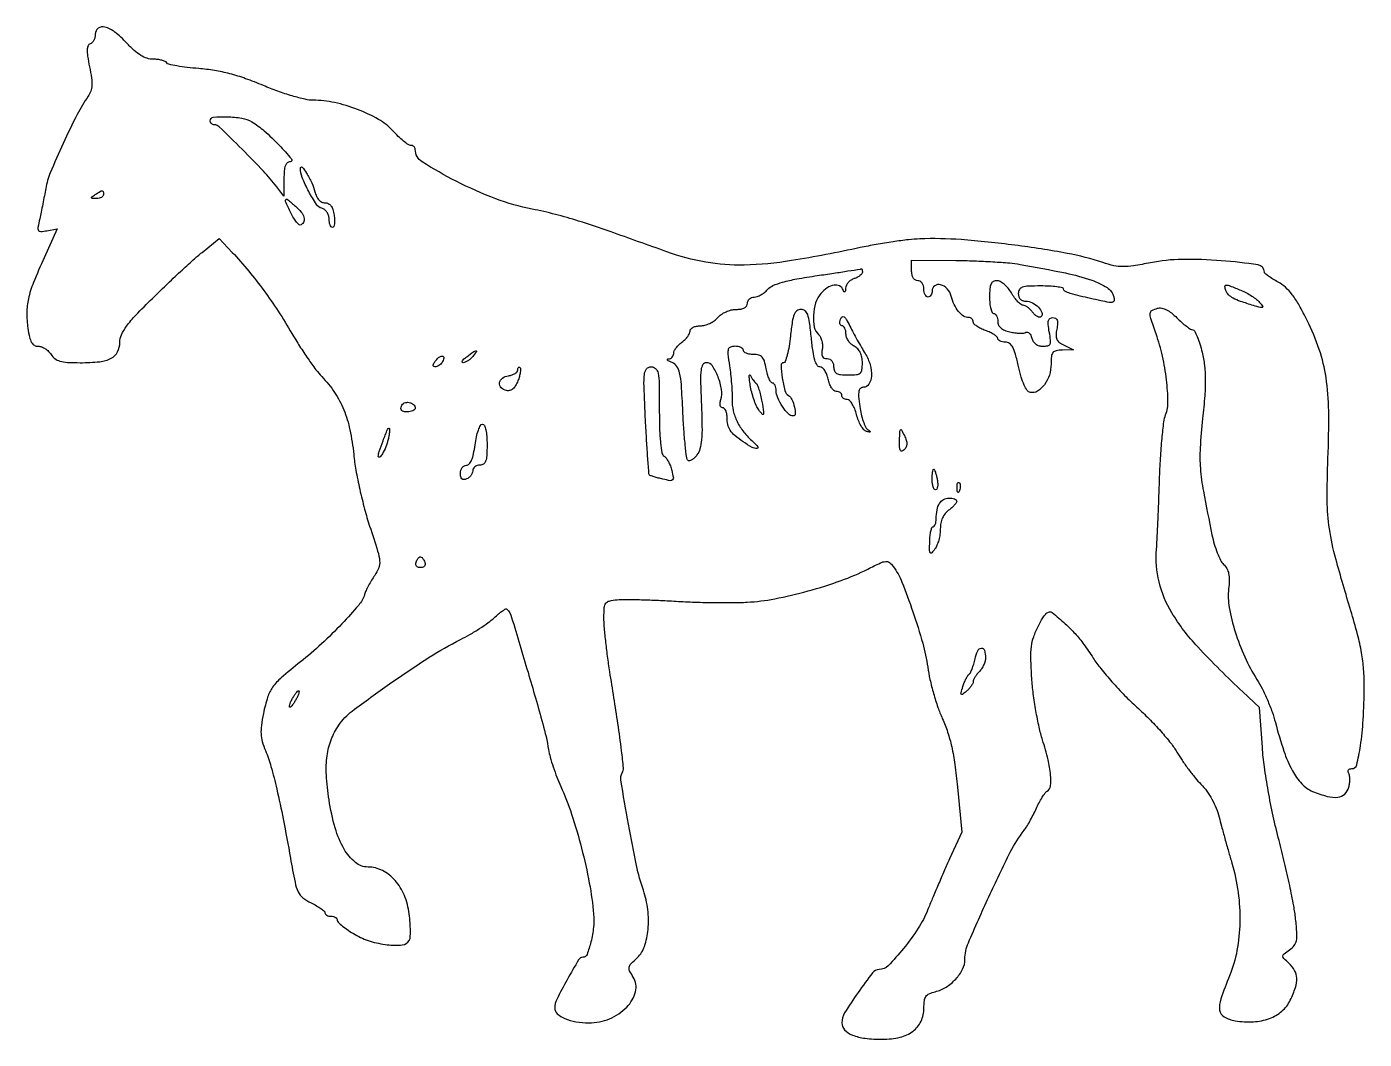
# Model space of a CAD drawing. Extents: x 0 to 326, y 0 to 247.
import ezdxf

# ---------------------------------------------------------------- set-up
doc = ezdxf.new("R2010")
doc.units = 0

msp = doc.modelspace()

# ---------------------------------------------------------------- linework, layer by layer
for points in [[(17, 245.083333, -0.059954), (16.908119, 244.319829, -0.061966), (16.637866, 243.608976, -0.06872), (16.238785, 243.055024, -0.122487), (15.767204, 242.755735, 0.210641), (15.232325, 242.270313, 0.097409), (15.019028, 241.335863, 0.047352), (15.119949, 239.771484, 0.01075), (15.597897, 237.153189, -0.014199), (16.077663, 234.41827, -0.047776), (16.167972, 232.605565, -0.071037), (15.906513, 231.227774, -0.070527), (15.269598, 229.974518, 0.034602), (12.61145, 225.55847, 0.010269), (9.16639, 218.465151, 0.009044), (6.038629, 211.337126, 0.055827), (4.919135, 207.5, -0.003442), (4.596892, 205.721254, -0.00226), (4.202498, 203.677408, -0.002274), (3.800475, 201.691022, -0.004377), (3.457232, 200.103943, 0.011423), (3.027787, 197.973399, 0.181626), (3.159966, 197.260312, 0.284255), (3.696102, 196.985079, 0.027323), (5.214241, 197.190125), (7.736905, 197.672362), (4.524636, 190.586181, 0.010696), (1.940556, 184.545393, 0.039174), (0.693392, 180.577227, 0.05485), (0.297763, 177.200088, 0.038989), (0.568062, 173.394696, 0.01887), (0.982877, 171.197369, 0.074948), (1.483033, 169.922759, 0.134039), (2.164868, 169.247229, 0.129279), (3.10507, 169, -0.08965), (3.91562, 168.853491, -0.052894), (4.798295, 168.4125, -0.050684), (5.615023, 167.765039, -0.060314), (6.232073, 167, 0.091977), (7.153736, 165.994018, 0.092802), (8.372162, 165.389438, 0.055486), (10.215132, 165.083187, 0.013453), (13.306288, 165, 0.024599), (18.074661, 165.234733, 0.094217), (20.914035, 166.070467, 0.159398), (22.441568, 167.612952, 0.116622), (23, 169.974578, -0.106467), (23.395638, 171.811547, -0.053179), (24.604484, 173.872227, -0.031207), (26.874852, 176.572208, -0.007762), (30.924222, 180.689394, -0.004087), (34.265501, 183.929345, -0.003763), (37.752002, 187.205486, -0.003759), (40.903836, 190.079105, -0.012427), (43.040098, 191.903748), (47.231752, 195.307497), (50.390496, 191.903748, -0.013985), (54.398728, 187.334757, -0.014538), (58.091858, 182.606267, -0.014232), (61.574013, 177.576391, -0.012253), (64.949508, 172.102431, 0.010269), (66.819547, 169.042717, 0.009373), (68.869782, 165.966559, 0.009422), (70.804607, 163.287487, 0.029867), (72.235556, 161.602431, -0.043887), (75.342469, 157.729006, -0.050148), (77.568986, 153.535502, -0.04529), (79.071773, 148.631694, -0.027007), (80.001749, 142.594806, 0.019916), (80.527976, 138.824438, 0.010099), (81.474016, 134.126052, 0.010015), (82.64731, 129.30907, 0.014723), (83.88645, 125.132179, -0.004079), (85.837551, 119.034521, -0.049908), (86.327623, 116.638942, -0.118267), (86.105492, 114.983478, -0.061218), (85.115394, 113.132179, 0.017473), (84.359402, 111.974378, 0.013753), (83.620279, 110.671425, 0.013972), (83.000063, 109.421353, 0.03306), (82.627729, 108.451395, -0.101131), (81.213587, 105.875097, -0.014154), (77.131938, 101.33143, -0.016554), (72.158853, 96.436264, -0.017934), (67, 92.015216, 0.009547), (62.328632, 88.145905, 0.05946), (60.233972, 85.857215, 0.079919), (59.022261, 83.429157, 0.024679), (57.991778, 79.460395, 0.017389), (57.49273, 76.551714, 0.047339), (57.408143, 74.466129, 0.054879), (57.719117, 72.583708, 0.030612), (58.482888, 70.386712, -0.030249), (59.831144, 66.517501, -0.011561), (61.252323, 60.990936, -0.009086), (62.805511, 53.718424, -0.004159), (64.580248, 44.177967, 0.00594), (65.692671, 38.314161, 0.058136), (66.4734, 35.922259, 0.118834), (67.600285, 34.494614, 0.055323), (69.617128, 33.242755, -0.018321), (70.912971, 32.565473, -0.026075), (72.006281, 31.864103, -0.024431), (72.816174, 31.220649, -0.215907), (73, 30.814788, 0.178251), (73.114495, 30.50383, 0.09216), (73.440625, 30.239344, 0.072221), (73.926094, 30.060256, 0.052352), (74.5, 30, -0.061992), (75.073558, 29.928614, -0.080333), (75.559375, 29.718633, -0.097871), (75.884539, 29.40746, -0.154272), (76, 29.042154, 0.207095), (76.217808, 28.538841, 0.018767), (77.274246, 27.618917, 0.021881), (78.676098, 26.585711, 0.015327), (80.337858, 25.542154, 0.057525), (83.996917, 23.92928, 0.047454), (88.173813, 23.059038, 0.049412), (91.826152, 23.015836, 0.236863), (93.546754, 24.07565, 0.124553), (93.770654, 24.784997, 0.015066), (93.81649, 26.43424, 0.017148), (93.743288, 28.431367, 0.013343), (93.531472, 30.594403, 0.066778), (92.347946, 35.08574, 0.082812), (90.06862, 38.751701, 0.093931), (86.993307, 41.148212, 0.118683), (83.5, 41.997161, -0.175444), (80.401245, 43.126507, -0.087334), (77.674206, 46.365953, -0.062076), (75.482479, 51.528149, -0.032305), (74.00186, 58.376344, -0.021252), (73.350956, 64.50298, -0.048196), (73.50439, 69.155101, -0.060258), (74.486051, 73.005118, -0.056766), (76.370439, 76.594522, -0.081857), (79.64665, 80.040167, -0.008443), (88.735123, 86.671749, -0.011402), (98.400817, 93.152901, -0.026034), (106.035886, 97.482118, 0.015094), (108.328711, 98.71672, 0.01242), (110.699665, 100.166994, 0.012609), (112.811402, 101.608677, 0.032303), (114.239569, 102.784561, -0.014199), (115.316828, 103.738971, -0.023482), (116.284285, 104.473905, -0.020085), (117.076079, 104.973118, -0.357624), (117.353251, 104.927098, -0.106821), (118.488936, 102.880114, -0.001552), (122.489089, 89.504135, -0.003961), (126.09403, 76.946969, -0.02681), (127.492101, 70.636768, 0.027207), (127.901752, 68.794721, 0.011877), (128.634787, 66.399435, 0.011713), (129.535594, 63.886203, 0.015323), (130.481954, 61.636768, -0.027886), (133.111716, 54.918857, -0.016414), (135.533206, 46.639486, -0.016311), (137.437988, 38.085094, -0.02438), (138.48929, 30.5, -0.049318), (138.458695, 27.30696, -0.03404), (137.824525, 23.744918, -0.028726), (136.875377, 20.694736, -0.312539), (135.872502, 20, 0.26532), (134.827013, 19.403212, 0.006803), (132.035219, 14.525135, 0.010571), (129.497793, 9.710904, 0.116504), (129, 7.603523, 0.216934), (129.620322, 6.241059, 0.077031), (131.474671, 5.0719, 0.059758), (134.172358, 4.268614, 0.042656), (137.3151, 4.001554, 0.097704), (142.377207, 5.002832, 0.102903), (146.574445, 7.844546, 0.129325), (148.681306, 11.581788, 0.206451), (148.138044, 15.150564, -0.023046), (147.254274, 16.722545, -0.17005), (147.145078, 17.563013, -0.140169), (147.571738, 18.370286, -0.014012), (149.142686, 19.918305, 0.125872), (150.891171, 22.644115, 0.057701), (151.7555, 26.808574, 0.052367), (151.682072, 31.616957, 0.051894), (150.612454, 36.320522, -0.029922), (148.953588, 42.373944, -0.007455), (146.986796, 52.451892, -0.00267), (145.119624, 63.169417, -0.182155), (145.467499, 64.947412, 0.162687), (145.751035, 66.152785, 0.007703), (145.300828, 70.347127, 0.007165), (144.387775, 76.986551, 0.001215), (142.433586, 89.623866, -0.006045), (141.884793, 93.414957, -0.005845), (141.421116, 97.261036, -0.005788), (141.091787, 100.6556, -0.021288), (141, 102.810507, -0.017131), (141.085011, 105.291044, -0.143542), (141.469269, 106.331903, -0.1804), (142.315186, 106.880151, -0.0305), (144.25, 107.186642, -0.02561), (146.123155, 107.270827, -0.004562), (149.629687, 107.21676, -0.004921), (153.741733, 107.07532, -0.004421), (158, 106.849137, 0.006774), (162.562443, 106.628329, 0.00507), (167.593633, 106.504181, 0.005126), (172.33478, 106.483891, 0.011663), (175.914494, 106.588796, 0.035067), (182.626059, 107.416639, 0.018811), (190.756043, 109.324067, 0.018766), (198.815467, 111.866622, 0.031486), (205.335849, 114.670188, -0.007479), (208.3852, 116.158513, -0.083469), (209.682705, 116.52118, -0.19159), (210.577045, 116.271171, -0.072186), (211.503271, 115.326414, -0.062606), (213.628341, 111.494292, -0.012813), (216.330301, 104.220091, -0.01419), (218.712186, 96.564779, -0.034156), (219.919703, 90.756679, 0.021651), (220.465677, 87.756157, 0.013619), (221.349289, 84.303183, 0.01367), (222.406148, 80.947341, 0.024268), (223.483835, 78.256679, -0.028283), (224.786454, 74.927267, -0.025031), (225.766642, 71.334413, -0.020447), (226.52806, 67.037855, -0.009943), (227.165607, 61.5), (228.210814, 50.5), (225.268591, 44, 0.003005), (223.966602, 41.076987, 0.001902), (222.481774, 37.653491, 0.001909), (221.048635, 34.278951, 0.003522), (219.913184, 31.522524, -0.047852), (217.597731, 27.06771, -0.027094), (214.015601, 22.145838, -0.021387), (210.265889, 17.92265, -0.203217), (208.089527, 17, 0.232633), (206.501803, 16.219019, 0.011423), (202.940447, 11.372085, 0.014441), (199.681404, 6.418873, 0.139157), (199, 4.017949, 0.192322), (199.6809, 2.313212, 0.106983), (201.558473, 1.035203, 0.067492), (204.652885, 0.246053, 0.028739), (208.930241, 0, 0.05826), (213.173929, 0.496155, 0.103063), (216.352872, 1.985664, 0.123817), (218.302248, 4.392156, 0.109044), (219, 7.553528, -0.029197), (219.10864, 9.412369, -0.120456), (219.49892, 10.460304, -0.141211), (220.291075, 11.119387, -0.045902), (221.75, 11.605536, 0.083246), (224.384414, 12.707015, 0.066027), (226.759437, 14.683204, 0.069128), (228.43316, 17.093797, 0.117756), (229, 19.467254, -0.101605), (229.830704, 23.512957, -0.006309), (234.820903, 34.758341, -0.008802), (240.056593, 45.656209, -0.051642), (243.471767, 51, 0.031998), (244.042784, 51.820688, 0.009414), (244.812008, 53.148459, 0.009411), (245.622859, 54.67808, 0.009985), (246.35911, 56.207522, -0.014275), (247.079185, 57.671098, -0.017142), (247.841676, 59.002648, -0.01598), (248.551013, 60.070607, -0.100075), (249.02676, 60.516539, 0.228721), (249.844477, 61.799296, 0.051588), (249.883633, 64.458642, 0.037782), (249.26735, 68.185235, 0.016643), (247.920808, 73, -0.022321), (247.092321, 76.097507, -0.011016), (246.303945, 80.095695, -0.010908), (245.666709, 84.288227, -0.015649), (245.300077, 88.027898, -0.009124), (245.065201, 92.898846, -0.038557), (245.202833, 95.816294, -0.054496), (245.75871, 98.157664, -0.032451), (246.893755, 100.791742, -0.016659), (247.985133, 102.7657, -0.066871), (248.841816, 103.842778, -0.147863), (249.58139, 104.220074, -0.217465), (250.277386, 104.042265, -0.014468), (253.427657, 101.349158, -0.025314), (255.850441, 98.919217, -0.025752), (257.987453, 96.286341, -0.015609), (260.250915, 92.97149, 0.028013), (262.102727, 90.398872, 0.012038), (264.841675, 87.173272, 0.011867), (267.930875, 83.869156, 0.015353), (270.925982, 80.996316, -0.01461), (273.853925, 78.196235, -0.012903), (276.740695, 75.114192, -0.013072), (279.198016, 72.201182, -0.037895), (280.683279, 70.024826, 0.017978), (281.917655, 68.051818, 0.011674), (283.477323, 65.859505, 0.011742), (285.102356, 63.787935, 0.021777), (286.530653, 62.199021, -0.03862), (287.928036, 60.535139, -0.029045), (289.204672, 58.513669, -0.028809), (290.25055, 56.335268, -0.035672), (290.955389, 54.199021, 0.004042), (291.545664, 51.938933, 0.001787), (292.360163, 48.962675, 0.001769), (293.245727, 45.814845, 0.002381), (294.071077, 42.971786, -0.03829), (295.600131, 35.824461, -0.038595), (296.015869, 28.546646, -0.040258), (295.316367, 21.614209, -0.052478), (293.519105, 15.5, 0.014549), (291.377307, 9.838359, 0.114631), (291.086884, 7.063961, 0.240734), (292.174242, 5.462378, 0.083822), (294.887377, 4.519028, 0.054489), (299.33636, 4.258474, 0.076742), (303.22184, 5.060497, 0.08845), (306.274447, 6.862141, 0.104428), (308.30859, 9.52093, 0.030539), (309.56697, 12.636087, 0.089554), (309.898334, 14.917774, 0.120027), (309.378052, 16.773683, 0.080926), (307.999463, 18.500486, -0.013949), (306.733737, 19.71186, -0.207389), (306.51665, 20.2708, -0.218147), (306.782076, 20.795815, -0.015534), (308.126679, 21.801283, 0.071616), (309.257782, 22.863499, 0.120273), (309.803382, 24.039436, 0.064962), (309.919557, 25.816776, 0.009918), (309.620004, 29.3615, 0.020346), (309.155361, 32.547274, 0.005717), (308.171677, 37.477181, 0.005754), (306.930554, 43.030239, 0.006034), (305.580426, 48.46569, -0.010191), (304.158069, 54.402418, -0.009284), (302.930377, 60.579075, -0.009655), (302.00129, 66.397975, -0.017331), (301.497459, 71.208041), (300.819642, 80.916082), (296.755541, 84.708041, -0.016786), (285.756666, 95.683676, -0.052203), (279.438517, 104.019414, -0.076453), (276.341477, 111.518452, -0.079465), (275.697976, 119.5, 0.007314), (275.844796, 121.80834, 0.001287), (276.046011, 126.149643, 0.001395), (276.254665, 131.241981, 0.001254), (276.442929, 136.52006, -0.006767), (276.685296, 141.70835, -0.008385), (277.057152, 146.52904, -0.007057), (277.492976, 150.553659, -0.060408), (277.927647, 152.309697, 0.095331), (278.491681, 155.532988, 0.025067), (278.139352, 160.785399, 0.02543), (277.151343, 166.612654, 0.029831), (275.611253, 172, -0.005028), (274.3222, 175.787668, -0.09293), (274.155364, 177.038005, -0.26034), (274.598604, 177.741773, -0.060974), (275.942095, 178.274607, -0.111292), (276.960763, 178.309363, -0.068308), (278.104312, 177.925358, -0.053664), (279.354193, 177.128451, -0.030101), (280.692095, 175.919016, 0.016357), (281.842123, 174.820523, 0.020806), (282.975571, 173.888537, 0.019296), (283.966999, 173.198598, 0.136394), (284.522615, 173.027778, -0.270892), (284.988165, 172.738332, -0.022556), (285.618619, 171.40043, -0.025203), (286.255959, 169.626188, -0.01651), (286.817681, 167.526877, -0.027526), (287.387123, 164.275796, -0.027696), (287.59443, 160.988552, -0.020969), (287.457137, 156.990747, -0.007748), (286.940478, 151.375828, 0.011877), (286.339576, 144.196244, 0.034987), (286.390067, 139.244336, 0.026117), (287.137911, 133.627443, 0.004414), (289.219431, 123, 0.021442), (289.776987, 120.771105, 0.02212), (290.518591, 118.621629, 0.022512), (291.324282, 116.824601, 0.082089), (292.058454, 115.818312, -0.074461), (292.840248, 114.78018, -0.073874), (293.286265, 113.555803, -0.055766), (293.42948, 111.976646, -0.022629), (293.286336, 109.818312, 0.072183), (293.434708, 105.274188, 0.031453), (294.871026, 99.395721, 0.030353), (297.208039, 93.246895, 0.035858), (300.166337, 87.774473, -0.025742), (301.428537, 85.548354, -0.014644), (302.733301, 82.740818, -0.014595), (303.884698, 79.829125, -0.023313), (304.677082, 77.274473, 0.016664), (306.741591, 70.291789, 0.043668), (308.814319, 65.497654, 0.063258), (311.091476, 62.319423, 0.107149), (313.765215, 60.453633, 0.032615), (317.307714, 59.237975, 0.094585), (319.879767, 59.040165, 0.156425), (321.590704, 59.808714, 0.149185), (322.575091, 61.443165, 0.031921), (322.76159, 62.456071, 0.032431), (322.816295, 63.479095, 0.034264), (322.744926, 64.370191, 0.101636), (322.535126, 64.943165, -0.115465), (322.400205, 65.345363, -0.185335), (322.496487, 65.689555, -0.156056), (322.819487, 65.92108, -0.078233), (323.320792, 66, 0.346042), (324.505947, 66.931807, 0.022119), (325.413869, 71.553294, 0.023364), (326.071144, 77.90976, 0.011642), (326.338492, 86, 0.02145), (326.198276, 90.229019, 0.024634), (325.693396, 94.237469, 0.0206), (324.710615, 98.721855, 0.00937), (323.076086, 104.5, -0.006272), (319.411062, 117.156111, -0.030055), (317.851095, 124.502378, -0.035892), (317.317607, 131.381737, -0.011499), (317.495628, 141.637643, 0.012627), (317.670893, 153.243107, 0.03483), (317.019469, 161.390792, 0.044069), (315.368826, 168.209827, 0.03342), (312.424655, 175.323855, 0.013728), (310.472377, 179.013614, 0.033684), (308.787506, 181.577115, 0.045423), (307.145297, 183.377144, 0.061686), (305.353365, 184.648902, -0.014156), (304.068597, 185.388455, -0.020668), (302.985051, 186.117013, -0.01686), (302.159892, 186.766723, -0.221018), (302, 187.110773, 0.373203), (300.481479, 188.861861, 0.015156), (291.494969, 189.869944, 0.023979), (281.90376, 190.190905, 0.045926), (274.251474, 189.374505, -0.009909), (270.070043, 188.621142, -0.040234), (267.493334, 188.419713, -0.053516), (265.296693, 188.660858, -0.027764), (262.63543, 189.402501, 0.036701), (253.931396, 191.661465, 0.01289), (241.16617, 193.653186, 0.013128), (228.063123, 195.004214, 0.028894), (218, 195.192608, 0.01943), (215.270769, 194.979548, 0.007318), (211.471875, 194.477483, 0.007236), (207.348847, 193.809962, 0.008742), (203.5, 193.05991, -0.011567), (186.711279, 189.886501, -0.035533), (175.198499, 188.816809, -0.048687), (165.814788, 189.528373, -0.043089), (156.337376, 192.040502, 0.001556), (142.52148, 196.960659, 0.008007), (134.814864, 199.540167, 0.013737), (129.165054, 201.161764, 0.014227), (123.5, 202.449887, -0.041424), (114.6156, 204.984715, -0.028105), (104.990242, 209.247676, -0.021504), (96.714622, 213.943447, -0.258453), (95, 217.038955, 0.115283), (94.914339, 217.405542, 0.100428), (94.672431, 217.717693, 0.093439), (94.310712, 217.927198, 0.084864), (93.88487, 218, -0.153296), (93.273241, 218.192033, -0.018702), (92.137086, 219.048321, -0.020762), (90.834217, 220.202054, -0.015738), (89.500892, 221.568751, 0.077491), (86.041614, 224.335135, 0.038409), (80.951664, 226.750719, 0.037693), (75.314381, 228.438942, 0.053959), (70.130547, 229, -0.057448), (68.167457, 229.226298, -0.014285), (65.035635, 230.053087, -0.014415), (61.483018, 231.212683, -0.01402), (57.969641, 232.584978, 0.014451), (53.657954, 234.264808, 0.0213), (49.776837, 235.465443, 0.023015), (46.051815, 236.264858, 0.0221), (42.218331, 236.731711, -0.010347), (39.390021, 237.008884, -0.015221), (36.920743, 237.379098, -0.010455), (34.915653, 237.785902, -0.201706), (34.409314, 238.146734, 0.155189), (34.025301, 238.476337, 0.037247), (33.220147, 238.749353, 0.034738), (32.204669, 238.9373, 0.028398), (31.101616, 239, -0.079757), (29.617045, 239.238327, -0.058714), (28.104365, 239.942443, -0.04565), (26.473858, 241.167053, -0.022203), (24.620327, 243, 0.039097), (21.789878, 245.616076, 0.100596), (19.314827, 246.865194, 0.235313), (17.720338, 246.549693, 0.23236)], [(55.143177, 223.75, -0.04768), (58.182835, 221.539037, -0.020381), (61.812178, 218.055468, -0.016493), (64.830511, 214.69727, -0.637434), (64.505807, 214, 0.180226), (63.811964, 213.741507, 0.129099), (63.339559, 213.052136, 0.067497), (63.074758, 211.804898, 0.018606), (63, 209.796609), (63, 205.593218), (61.25, 207.879199, 0.025574), (57.993771, 211.709959, 0.008262), (52.797182, 217.045909, 0.002864), (47.230976, 222.512585, 0.195082), (46.029262, 223, -0.09613), (45.636411, 223.076234, -0.097214), (45.302346, 223.29375, -0.098599), (45.078683, 223.618404, -0.102025), (45, 224, -0.386675), (45.773326, 224.850457, -0.029902), (49.126444, 224.968348, -0.03479), (52.727429, 224.628149, -0.092721)], [(70.547051, 206.668555, 0.049856), (70.943715, 205.566634, 0.074419), (71.51559, 204.719368, 0.089658), (72.216862, 204.186625, 0.118254), (72.994909, 204, -0.117722), (73.806643, 203.806196, -0.116863), (74.44582, 203.266293, -0.085292), (74.912039, 202.340591, -0.037681), (75.213308, 201, -0.025568), (75.322426, 199.850015, -0.042928), (75.2814, 198.88125, -0.055623), (75.11571, 198.202007, -0.314934), (74.826807, 198, -0.228507), (74.510127, 198.152701, -0.074155), (74.242875, 198.615001, -0.056474), (74.06043, 199.29186, -0.037633), (74, 200.09362, 0.078173), (73.86829, 200.930898, 0.072974), (73.484859, 201.709208, 0.076409), (72.914681, 202.313989, 0.101986), (72.239868, 202.647524, -0.186047), (70.90849, 203.605396, -0.022438), (69.0343, 206.772298, -0.026364), (67.450932, 210.163798, -0.096315), (67, 212.483013, -0.678386), (67.433494, 212.655479, -0.052432), (68.509384, 211.24764, -0.029608), (69.775985, 208.864811, -0.045899)], [(19, 206, -0.17131), (18.865757, 205.619685, -0.095191), (18.485937, 205.298248, -0.075283), (17.919445, 205.083567, -0.055234), (17.25, 205.015313, -0.011938), (16.271084, 205.047261, -0.327416), (16.083458, 205.201904, -0.309569), (16.169589, 205.436556, -0.011213), (17, 206, -0.007234), (18.26282, 206.790433, -0.137048), (18.707705, 206.914708, -0.364836), (18.938046, 206.720828, -0.042895)], [(65.84699, 203.132705, -0.041702), (67.212342, 201.733046, -0.102), (67.881815, 200.466767, -0.163967), (67.83755, 199.41345, -0.163992), (67.164789, 198.601845, -0.316272), (66.73503, 198.627257, -0.049484), (66.090642, 199.252831, -0.040005), (65.373202, 200.254901, -0.024109), (64.680968, 201.542828, -0.004054), (63.39723, 204.292007, -0.271798), (63.448014, 204.788057, -0.431281), (63.835133, 204.836167, -0.005934)], [(242.5, 188.978431, -0.00756), (253.479893, 186.884142, -0.032482), (259.894143, 185.119056, -0.058576), (263.658686, 183.298282, -0.189083), (265.265665, 181.092099, -0.077313), (265.358954, 180.175781, -0.314003), (265.033003, 179.756979, -0.11919), (264.192619, 179.703407, -0.010803), (262.114802, 180.11424, -0.002817), (257.128003, 181.242197, -0.018981), (254.682412, 181.908612, -0.035599), (253.337337, 182.43832, -0.288764), (253, 182.97372, 0.357284), (252.76045, 183.266164, 0.01609), (251.384375, 183.496745, 0.02082), (249.608624, 183.660952, 0.012645), (247.5, 183.714286, 0.010298), (244.455051, 183.651567, 0.071233), (242.990385, 183.37987, 0.173974), (242.272228, 182.810743, 0.139942), (242, 181.857143, 0.083809), (242.129699, 181.088803, 0.1146), (242.502748, 180.497282, 0.11381), (243.100583, 180.128036, 0.081843), (243.877555, 180, -0.119482), (245.445121, 179.619982, -0.080603), (246.931743, 178.52112, -0.100944), (247.769491, 177.220428, -0.297431), (247.56074, 176.227406, -0.217158), (247.185455, 176.087123, -0.101031), (246.673676, 176.229497, -0.071663), (246.100544, 176.635032, -0.045168), (245.557996, 177.251572, 0.036802), (244.9888, 177.920607, 0.03877), (244.336872, 178.486399, 0.041919), (243.701202, 178.879192, 0.117968), (243.196293, 179, -0.170795), (242.66657, 179.186385, -0.033373), (241.910701, 179.88125, -0.03195), (241.098822, 180.851383, -0.024851), (240.340929, 182, 0.040489), (239.530969, 183.147847, 0.04369), (238.565187, 184.11875, 0.048113), (237.594149, 184.789602, 0.127792), (236.784392, 185, 0.123508), (235.912014, 184.781171, 0.166424), (235.361525, 184.189585, 0.086769), (235.075346, 183.052225, 0.018351), (235, 181, 0.023598), (235.07239, 179.467056, 0.037669), (235.29375, 178.175, 0.04382), (235.612873, 177.251055, 0.295869), (236, 177, -0.18477), (236.381756, 176.853939, -0.090218), (236.70625, 176.43584, -0.070075), (236.926183, 175.814369, -0.050096), (237, 175.079455, 0.104735), (237.189123, 174.186495, 0.110497), (237.722412, 173.466509, 0.084907), (238.640502, 172.911464, 0.03956), (239.975601, 172.505359, 0.022379), (241.181566, 172.296542, 0.025848), (242.34464, 172.209125, 0.026214), (243.323156, 172.23759, 0.11857), (243.861911, 172.414656, -0.211459), (244.249832, 172.468056, -0.126597), (244.65787, 172.227972, -0.084371), (245.027083, 171.709445, -0.048699), (245.29269, 170.988753, 0.082612), (245.659791, 170.168095, 0.088948), (246.265546, 169.534459, 0.086139), (247.07135, 169.136619, 0.071812), (248.017671, 169, 0.054859), (249.217532, 169.132044, 0.238125), (249.754607, 169.572394, 0.136148), (249.884981, 170.459867, 0.01517), (249.565978, 172.5, -0.017211), (249.293456, 174.290729, -0.089878), (249.355684, 175.282432, -0.195629), (249.732423, 175.80097, -0.139928), (250.429687, 176, -0.122507), (251.106011, 175.831766, -0.190835), (251.490776, 175.380537, -0.106087), (251.588263, 174.55499, -0.025895), (251.3883, 173.191501, 0.038785), (251.209787, 171.709336, 0.117116), (251.401468, 170.71714, 0.126483), (252.00699, 169.961627, 0.04885), (253.1633, 169.259181), (255.5, 168.135361), (252.75, 168.06768, 0.040224), (251.222322, 167.906666, 0.178714), (250.460464, 167.450908, 0.14626), (250.092068, 166.548364, 0.024273), (250, 164.65301, -0.07836), (249.580168, 161.99059, -0.079736), (248.362086, 159.604077, -0.095546), (246.688168, 158.047118, -0.194454), (244.94849, 157.74027, -0.189332), (244.203095, 158.232647, -0.046131), (243.456305, 159.535117, -0.035601), (242.73579, 161.465498, -0.016939), (242.07367, 164.035099, 0.012571), (241.3189, 167.073872, 0.05596), (240.637332, 168.778332, 0.110913), (239.861927, 169.674781, 0.160546), (238.87518, 170, -0.046146), (238.157447, 170.066383, -0.066088), (237.550834, 170.265014, -0.086162), (237.141382, 170.557526, -0.197139), (237, 170.902175, 0.214187), (236.813953, 171.316561, 0.037743), (236.11875, 171.846541, 0.035037), (235.148936, 172.383752, 0.025101), (234, 172.850155, -0.029269), (232.851324, 173.327637, -0.039463), (231.88125, 173.897786, -0.044284), (231.196029, 174.473476, -0.198429), (231, 174.94798, 0.100922), (230.918133, 175.349443, 0.098369), (230.685268, 175.690969, 0.09749), (230.337499, 175.919758, 0.097186), (229.928571, 176, -0.14876), (228.675332, 176.381302, -0.074429), (227.439581, 177.50805, -0.061886), (226.379713, 179.201176, -0.047482), (225.649617, 181.259903, 0.125648), (224.693867, 183.02661, 0.142013), (223.046941, 184.020064, 0.22709), (221.635891, 183.754592, 0.238955), (221, 182.5, -0.064853), (220.925306, 181.926543, -0.082425), (220.70625, 181.440625, -0.098894), (220.381354, 181.115568, -0.148195), (220, 181, -0.191087), (219.618118, 181.151477, -0.088204), (219.29375, 181.5875, -0.068025), (219.073693, 182.234582, -0.048028), (219, 183, 0.072314), (218.888136, 183.769411, 0.08892), (218.5625, 184.416667, 0.10214), (218.075754, 184.846791, 0.130775), (217.5, 185, -0.140575), (216.88002, 185.177821, -0.118484), (216.4, 185.666667, -0.088208), (216.09863, 186.456621, -0.04716), (216, 187.5), (216, 190), (226.75, 189.926997, -0.006892), (231.232413, 189.834763, -0.006449), (235.810937, 189.618242, -0.006436), (239.869618, 189.321323, -0.021867)], [(204, 187.067388, -0.170109), (203.858844, 186.664493, -0.058089), (203.4125, 186.222265, -0.0497), (202.765398, 185.811679, -0.039709), (202, 185.5, 0.069437), (201.229505, 185.131619, 0.063824), (200.564309, 184.557423, 0.067697), (200.100259, 183.873305, 0.103859), (199.921053, 183.182612, -0.019696), (199.863569, 182.517963, -0.204538), (199.728047, 182.286222, -0.439808), (199.555009, 182.319604, -0.042025), (199.337719, 182.75, 0.183028), (198.452103, 183.709115, 0.157987), (197.089319, 183.914783, 0.109349), (195.450348, 183.257442, 0.06436), (193.867295, 181.84699, 0.10271), (192.6077, 179.593799, 0.062772), (192.061314, 176.585459, 0.065013), (192.279917, 173.697783, 0.154726), (193.323659, 171.842371, -0.091562), (193.798376, 171.200526, -0.05245), (194.129173, 170.292615, -0.050016), (194.277322, 169.275564, -0.058462), (194.207081, 168.302944, 0.039986), (194.090299, 167.235331, 0.125978), (194.247403, 166.538064, 0.177853), (194.676251, 166.141327, 0.098946), (195.383423, 166, -0.112677), (196.027427, 165.853005, -0.111004), (196.547928, 165.440705, -0.098558), (196.8846, 164.799184, -0.071826), (197, 164, 0.087745), (197.177287, 162.997538, 0.177212), (197.6875, 162.392857, 0.10769), (198.67572, 162.082184, 0.022514), (200.5, 162, 0.021337), (202.555399, 162.087754, 0.155604), (203.454872, 162.461773, 0.186061), (203.886647, 163.251983, 0.033053), (204, 164.964816, 0.047175), (203.87249, 166.313279, 0.068003), (203.4911, 167.44759, 0.075869), (202.861012, 168.346038, 0.079252), (202, 169, -0.06843), (201.235098, 169.555412, -0.055927), (200.5875, 170.333112, -0.057686), (200.147828, 171.204291, -0.088264), (200, 172.035184, 0.047328), (199.92866, 172.78717, 0.067313), (199.715469, 173.422835, 0.087468), (199.401329, 173.851425, 0.193304), (199.031385, 174, -0.200929), (198.714772, 174.132586, -0.142548), (198.529822, 174.475644, -0.093333), (198.516663, 174.998967, -0.0514), (198.68412, 175.619212, -0.126023), (199.079687, 176.176673, -0.35223), (199.526796, 176.18813, -0.101903), (200.098222, 175.531319, -0.013027), (200.978022, 173.869212, 0.007536), (201.76497, 172.342198, 0.004345), (202.755787, 170.526852, 0.004341), (203.782427, 168.721186, 0.007249), (204.681301, 167.2222, -0.067262), (205.901204, 164.492999, -0.084886), (206.222638, 161.750065, -0.124202), (205.608887, 159.764912, -0.261692), (204.247499, 159, 0.176126), (203.534807, 158.740916, 0.173992), (203.15043, 158.083247, 0.068777), (203.089402, 156.786779, 0.01148), (203.371775, 154.304259, 0.021556), (203.709351, 152.441973, 0.025933), (204.19126, 150.729277, 0.026023), (204.736603, 149.356631, 0.131771), (205.257699, 148.728128, -0.009938), (205.852763, 148.288396, -0.367495), (205.885457, 148.135136, -0.337282), (205.735806, 148.067224, -0.009328), (205, 148.249817, -0.150761), (204.359688, 148.6523, -0.043386), (203.668505, 149.613038, -0.039394), (203.038644, 150.890168, -0.033123), (202.573635, 152.325948, 0.031842), (202.121996, 153.732718, 0.043822), (201.530571, 154.920747, 0.051202), (200.896007, 155.752358, 0.207055), (200.323635, 156, -0.073939), (199.817875, 156.075202, -0.088175), (199.388818, 156.29375, -0.100615), (199.101994, 156.61865, -0.131418), (199, 157, 0.136381), (198.894014, 157.38134, 0.100289), (198.596094, 157.70625, 0.086487), (198.150474, 157.924955, 0.071046), (197.625, 158, -0.183021), (197.054634, 158.216014, -0.066225), (196.477656, 158.88125, -0.054647), (195.980927, 159.851844, -0.041636), (195.65, 161, 0.042272), (195.317504, 162.148116, 0.055218), (194.816237, 163.11875, 0.066888), (194.232554, 163.783428, 0.181094), (193.65421, 164, -0.263178), (192.96971, 164.387102, -0.06305), (192.422553, 165.627314, -0.037005), (191.96338, 167.724104, -0.010848), (191.568659, 171, 0.008366), (191.126021, 174.833686, 0.054457), (190.664326, 176.716349, 0.134743), (190.002539, 177.648913, 0.173138), (189.019042, 178, 0.165476), (188.042642, 177.667761, 0.135874), (187.377133, 176.782708, 0.057559), (186.906871, 175.012514, 0.009496), (186.463097, 171.5, -0.014203), (186.124456, 169.008452, -0.022755), (185.679262, 166.909375, -0.018799), (185.196271, 165.303096, -0.320635), (184.772212, 165, 0.429873), (184.167561, 164.362316, 0.023481), (184.474712, 161.304711, 0.025409), (185.096609, 158.203018, 0.188728), (185.957002, 157.002292, -0.142665), (186.818801, 156.002497, -0.049736), (187.438238, 154.185759, -0.056138), (187.6349, 152.513314, -0.415647), (187.124092, 152, -0.207274), (185.959882, 152.504285, -0.042019), (184.531175, 154.310265, -0.043831), (183.368621, 156.450014, -0.102883), (183, 158.222506, 0.048026), (182.934508, 158.902769, 0.068023), (182.738942, 159.477861, 0.088202), (182.450673, 159.865376, 0.191094), (182.111291, 160, -0.256887), (181.726727, 160.211538, -0.037322), (181.290763, 161.028125, -0.034546), (180.882132, 162.159097, -0.023055), (180.565978, 163.5, 0.026797), (180.119686, 165.331421, 0.108943), (179.563457, 166.326667, 0.14756), (178.739196, 166.833297, 0.064619), (177.454687, 167, -0.038856), (176.514724, 167.073157, -0.057942), (175.721064, 167.29375, -0.076178), (175.180184, 167.617174, -0.223571), (175, 168, 0.195826), (174.844427, 168.381989, 0.086614), (174.394501, 168.70625, 0.066506), (173.727669, 168.926395, 0.046547), (172.938727, 169, 0.083961), (171.827161, 168.812018, 0.245506), (171.311087, 168.262747, 0.097792), (171.221246, 167.110212, 0.008962), (171.610009, 164.25, -0.010965), (171.883521, 162.17547, -0.008072), (172.098842, 159.867188, -0.008165), (172.231625, 157.676528, -0.017991), (172.245425, 156, 0.06441), (172.519919, 153.288687, 0.05761), (173.475969, 150.625267, 0.053728), (175.092063, 148.087637, 0.043527), (177.320241, 145.75, -0.044542), (178.519406, 144.486811, -0.618792), (178.314737, 144.049649, -0.13667), (177.111015, 144.353132, -0.02038), (174.972506, 145.692036, -0.02403), (172.940743, 147.230797, -0.074115), (171.799011, 148.515366, -0.092038), (171.216807, 149.911525, -0.051223), (171.015313, 151.75, 0.045456), (170.930941, 152.611222, 0.065089), (170.690953, 153.339063, 0.084746), (170.341628, 153.830885, 0.198582), (169.932612, 154, -0.206634), (169.566847, 154.157901, -0.136261), (169.350199, 154.569132, -0.08641), (169.323543, 155.209019, -0.044172), (169.498757, 155.996083, 0.118245), (169.674297, 158.432118, 0.052726), (168.81462, 161.552735, 0.053083), (167.428139, 164.214389, 0.251217), (165.963208, 165, 0.261717), (165.12176, 164.52717, 0.107772), (164.680429, 163.247794, 0.035596), (164.55879, 160.622366, 0.004156), (164.753677, 154.75, -0.006601), (164.90347, 149.455532, -0.02581), (164.784011, 146.186549, -0.042725), (164.401074, 144.00205, -0.097165), (163.671342, 142.501572, -0.0375), (163.042809, 141.786879, -0.060749), (162.400911, 141.295716, -0.085764), (161.844649, 141.085902, -0.248688), (161.463836, 141.202831, -0.168002), (161.167995, 141.811373, -0.004065), (160.81465, 144.96785, -0.008423), (160.489304, 148.719557, -0.005574), (160.236379, 153.037379, 0.004288), (159.866302, 159.64628, 0.037934), (159.457927, 162.536948, 0.099425), (158.772684, 164.094875, 0.144526), (157.604304, 165.022734, -0.020379), (156.867555, 165.356038, -0.088601), (156.485327, 165.642015, -0.41706), (156.492531, 165.828867, -0.174578), (156.75, 165.936614, 0.099847), (157.227118, 166.05829, 0.093364), (157.632812, 166.357157, 0.092445), (157.90491, 166.786072, 0.095528), (158, 167.279241, -0.115942), (158.139145, 167.871239, -0.043072), (158.5875, 168.606151, -0.039803), (159.234732, 169.353917, -0.038332), (160, 170, 0.038332), (160.765268, 170.646083, 0.039803), (161.4125, 171.393849, 0.043072), (161.860855, 172.128761, 0.115942), (162, 172.720759, -0.188085), (162.190475, 173.209199, -0.089177), (162.73725, 173.624223, -0.068996), (163.549328, 173.905654, -0.048997), (164.509787, 174, 0.067092), (165.59617, 174.146433, 0.04363), (166.785358, 174.5875, 0.043321), (167.89209, 175.234409, 0.061866), (168.732028, 176, -0.066839), (169.593746, 176.769955, -0.044205), (170.755617, 177.415877, -0.043836), (172.027905, 177.853684, -0.061026), (173.222241, 178, 0.038715), (174.419956, 178.092878, 0.085294), (175.28704, 178.385001, 0.123734), (175.808667, 178.862587, 0.146849), (176, 179.5, -0.108041), (176.12512, 180.072281, -0.099638), (176.479607, 180.559375, -0.095592), (177.009386, 180.885979, -0.09071), (177.632705, 181, 0.088032), (178.374427, 181.13161, 0.041384), (179.260883, 181.542395, 0.03931), (180.143266, 182.139923, 0.044439), (180.882705, 182.846451, -0.112109), (182.189065, 183.795291, -0.032994), (184.539439, 184.623864, -0.023488), (187.983657, 185.415761, -0.008215), (193, 186.238662, 0.000619), (197.043325, 186.839018, 0.000995), (200.489063, 187.362018, 0.000155), (203.543633, 187.832834, 0.063543), (203.75, 187.892211, -0.360199), (203.845628, 187.864258, -0.075304), (203.926562, 187.694382, -0.048135), (203.982147, 187.41747, -0.025481)], [(296.282119, 182.654904, -0.024201), (297.611978, 182.021793, -0.020737), (298.946804, 181.232175, -0.021252), (300.100169, 180.411995, -0.054502), (300.834663, 179.700429, -0.018115), (301.549919, 178.771427, -0.459297), (301.482258, 178.496387, -0.185845), (301.043346, 178.45192, -0.006226), (299.334663, 178.941376, -0.009897), (296.189401, 179.953145, -0.041165), (294.36608, 180.752786, -0.071786), (293.264182, 181.571333, -0.105932), (292.608704, 182.577319, -0.068146), (292.377294, 183.564198, -0.435797), (292.681751, 183.905972, -0.099042), (293.595212, 183.743219, -0.005543)], [(101.541119, 165.066531, -0.0641), (101.210125, 164.658556, -0.051744), (100.76321, 164.313294, -0.053409), (100.274058, 164.078415, -0.085443), (99.818538, 164, -0.176123), (99.485592, 164.121034, -0.256649), (99.374856, 164.405689, -0.110288), (99.548584, 164.879936, -0.030483), (100.020056, 165.524166, -0.055352), (100.961207, 166.432181, -0.241841), (101.698517, 166.568117, -0.400869), (101.97211, 166.085853, -0.076926)], [(109, 166.5, -0.038084), (108.444721, 165.926037, -0.037668), (107.806871, 165.440625, -0.040259), (107.183912, 165.104545, -0.103938), (106.686426, 165, -0.310313), (106.477506, 165.143477, -0.229769), (106.501874, 165.431283, -0.072188), (106.88326, 165.902629, -0.02471), (107.55887, 166.468197, -0.00633), (109.250767, 167.714529, -0.15118), (109.804062, 167.899208, -0.622044), (109.919396, 167.677627, -0.014927)], [(120.025065, 160.565925, -0.042407), (119.468765, 159.408642, -0.082838), (118.812695, 158.62679, -0.107837), (118.067304, 158.226803, -0.117516), (117.247086, 158.190932, -0.149354), (115.94997, 158.877424, -0.235523), (115.556073, 160.046838, -0.202769), (116.248492, 161.207668, -0.123567), (117.75, 161.819551, 0.04539), (118.611012, 162.022784, 0.059923), (119.339062, 162.367512, 0.073807), (119.834557, 162.792772, 0.180467), (120, 163.236218, -0.047265), (120.036512, 163.621595, -0.140662), (120.155094, 163.855962, -0.260431), (120.328276, 163.912078, -0.148376), (120.527978, 163.805355, -0.206899), (120.672556, 163.440586, -0.030844), (120.598039, 162.635981, -0.030416), (120.381356, 161.642933, -0.021922)], [(154.5, 153.463525, 0.007365), (154.568789, 148.793642, 0.018537), (154.794945, 145.39928, 0.018877), (155.138572, 142.984421, 0.212652), (155.670716, 142.203509, -0.099965), (156.168927, 141.736725, -0.032345), (156.703184, 140.873134, -0.030774), (157.187301, 139.811438, -0.030106), (157.541515, 138.690612, -0.016405), (157.916234, 136.958878, -0.250663), (157.735001, 136.394878, -0.240424), (157.158689, 136.218632, -0.015197), (155.370799, 136.591306, -0.006653), (154.244747, 136.877874, -0.009032), (153.236757, 137.168347, -0.006455), (152.405108, 137.436162, -0.094106), (152.13731, 137.586699, -0.200842), (151.980931, 137.891065, -0.000874), (151.693951, 141.637094, -0.003996), (151.407773, 145.919924, -0.002487), (151.13731, 150.946494, -0.002387), (150.769854, 159.290969, -0.035827), (150.864068, 162.198773, -0.14884), (151.409237, 163.489938, -0.222569), (152.5, 164.000471, -0.194033), (153.59341, 163.559256, -0.155326), (154.202535, 162.432952, -0.043344), (154.453554, 159.954679, -0.003578)], [(178.058161, 159.997708, -0.151851), (178.391453, 159.589197, -0.017743), (178.797269, 158.468638, -0.019988), (179.188665, 157.065402, -0.015098), (179.509466, 155.497708, -0.003405), (179.926526, 152.9906, -0.131837), (179.868121, 152.431751, -0.573269), (179.608578, 152.388951, -0.015701), (178.743133, 153.5, -0.053403), (178.139817, 154.544811, -0.021242), (177.533493, 156.0875, -0.020734), (177.014904, 157.821882, -0.024489), (176.674532, 159.5, -0.008487), (176.478965, 160.948802, -0.030115), (176.42559, 161.884375, -0.284275), (176.53279, 162.056445, -0.434658), (176.682592, 162, 0.027729), (176.974662, 161.38891, 0.025168), (177.3413, 160.793077, 0.026011), (177.724116, 160.293622, 0.070058)], [(95, 153.893011, -0.206457), (94.852768, 153.551643, -0.082825), (94.421719, 153.262322, -0.063159), (93.785009, 153.065565, -0.043418), (93.031385, 153, -0.052077), (92.203375, 153.086475, -0.147085), (91.698442, 153.36245, -0.191389), (91.506289, 153.816529, -0.097437), (91.614144, 154.436858, -0.205912), (92.334466, 155.175925, -0.138719), (93.521079, 155.314694, -0.141961), (94.585545, 154.811872, -0.215093)], [(112.5, 145, -0.012583), (112.433191, 142.345686, -0.071709), (112.1625, 140.964286, -0.162205), (111.622014, 140.265405, -0.14881), (110.75, 140, 0.078098), (110.081481, 139.894939, 0.09038), (109.514062, 139.590803, 0.100781), (109.134728, 139.138252, 0.124824), (109, 138.606989, -0.096313), (108.888097, 138.031441, -0.06686), (108.559375, 137.454091, -0.064359), (108.073431, 136.962529, -0.074185), (107.5, 136.638374, -0.086117), (106.836898, 136.507681, -0.195231), (106.367392, 136.68592, -0.155809), (106.0868, 137.183769, -0.051069), (106, 138.031385, -0.072807), (106.110123, 138.78364, -0.08753), (106.430507, 139.421719, -0.100509), (106.906675, 139.848282, -0.133321), (107.465557, 140, 0.212957), (108.158509, 140.309159, 0.082432), (108.735989, 141.216061, 0.049932), (109.212985, 142.74323, 0.01777), (109.594388, 145, -0.02072), (109.929828, 146.915971, -0.032022), (110.392168, 148.53125, -0.033387), (110.9042, 149.710794, -0.280665), (111.378831, 150, -0.296659), (111.842975, 149.69804, -0.049203), (112.193942, 148.635093, -0.037298), (112.426607, 147.0531, -0.017868)], [(88.389944, 146.25, -0.038155), (87.822105, 144.46345, -0.035972), (86.980271, 142.746784, -0.092681), (86.328504, 141.992595, -0.628372), (86, 142.150777, -0.08258), (86.197888, 143.340772, -0.008846), (87.153465, 145.981004, -0.004179), (88.234733, 148.7416, -0.30636), (88.616877, 149, -0.41345), (88.750861, 148.866365, -0.021238), (88.723972, 148.192187, -0.023634), (88.608302, 147.304635, -0.013655)], [(214.167373, 143.767373, -0.118227), (213.625077, 143.434861, -0.375409), (213.264494, 143.588838, -0.104506), (213.078609, 144.346139, -0.013015), (213.06768, 146.05, -0.003356), (213.126407, 148.280154, -0.19034), (213.28792, 148.65256, -0.505637), (213.531359, 148.615545, -0.008664), (214.235053, 147.217373, -0.033133), (214.697352, 146.068984, -0.08422), (214.82981, 145.183143, -0.109136), (214.651726, 144.445942, -0.082929)], [(222.244751, 136.5, -0.031701), (222.365641, 135.541823, -0.053628), (222.329256, 134.734375, -0.076393), (222.156008, 134.183445, -0.285831), (221.861328, 134, -0.249889), (221.530586, 134.176307, -0.064968), (221.253015, 134.734375, -0.050289), (221.062724, 135.542347, -0.032714), (221, 136.5, -0.014412), (221.027631, 137.458419, -0.023639), (221.11263, 138.265625, -0.020244), (221.232649, 138.880837, -0.347462), (221.383423, 139, -0.300822), (221.556361, 138.885601, -0.017542), (221.7946, 138.265625, -0.021857), (222.033865, 137.4582, -0.013875)], [(227.683114, 133.8125, -0.054073), (227.461564, 133.395823, -0.470617), (227.279315, 133.37858, -0.168741), (227.137993, 133.670344, -0.018894), (227.078947, 134.416667, -0.028489), (227.089945, 135.112848, -0.077125), (227.200665, 135.592839, -0.208169), (227.385309, 135.77538, -0.296942), (227.604167, 135.729167, -0.126455), (227.797407, 135.402231, -0.060344), (227.876576, 134.916927, -0.05415), (227.839148, 134.359369, -0.051402)], [(227, 131.220759, -0.154133), (226.876543, 130.829785, -0.030366), (226.4125, 130.246974, -0.029587), (225.765698, 129.609039, -0.023709), (225, 129, 0.072437), (224.162319, 128.189117, 0.060382), (223.52861, 127.123279, 0.056221), (223.133302, 125.860887, 0.047823), (223, 124.47037, -0.03706), (222.902341, 123.154608, -0.029147), (222.609203, 121.754945, -0.029944), (222.180261, 120.48023, -0.061804), (221.669628, 119.562867, -0.025), (220.898686, 118.612163, -0.484533), (220.569709, 118.6329, -0.152256), (220.396598, 119.186134, -0.005808), (220.419628, 121.368794, -0.019466), (220.504636, 122.758535, -0.031252), (220.696703, 123.930041, -0.032538), (220.953295, 124.789767, -0.312565), (221.25, 124.997057, 0.229509), (221.537327, 125.137674, 0.073197), (221.779687, 125.56261, 0.055883), (221.945194, 126.183401, 0.037241), (222, 126.918213, -0.045861), (222.198537, 129.078225, -0.091616), (222.810405, 130.674503, -0.123825), (223.801206, 131.646161, -0.13309), (225.106989, 132, -0.039275), (225.831854, 131.942974, -0.058437), (226.443928, 131.771098, -0.076846), (226.860762, 131.519026, -0.221918)], [(96.905454, 115.145833, -0.105435), (95.971294, 115.032286, -0.21625), (95.342919, 115.387974, -0.203585), (95.173645, 116.11717, -0.095285), (95.524864, 117.040232, -0.060422), (95.915023, 117.5284, -0.226851), (96.276151, 117.651965, -0.186249), (96.650668, 117.454721, -0.040481), (97.092954, 116.856763, -0.059411), (97.358425, 116.28882, -0.10734), (97.411849, 115.780462, -0.141913), (97.250559, 115.389303, -0.142632)], [(234, 93.012412, -0.065713), (233.891072, 92.187176, -0.039107), (233.559375, 91.251414, -0.038487), (233.074232, 90.354345, -0.053226), (232.5, 89.642857, 0.028676), (231.925925, 88.998866, 0.030301), (231.440625, 88.304718, 0.031794), (231.099869, 87.659656, 0.106001), (231, 87.193873, -0.118924), (230.889677, 86.736598, -0.036114), (230.517003, 86.122801, -0.0339), (229.985014, 85.472471, -0.031175), (229.355754, 84.880287, -0.012591), (228.380433, 84.111476, -0.410661), (228.109332, 84.148841, -0.236853), (228.041866, 84.500834, -0.006801), (228.490536, 86.007842, -0.019452), (228.843078, 86.99858, -0.022226), (229.257977, 87.914804, -0.022075), (229.674555, 88.652954, -0.104979), (230.009149, 89, 0.132851), (230.337462, 89.380296, 0.020159), (230.739165, 90.310376, 0.021389), (231.13087, 91.474359, 0.017051), (231.45574, 92.758726, -0.051719), (232.105474, 94.739289, -0.268989), (233.002087, 95.38607, -0.367945), (233.75825, 94.862329, -0.065064)], [(66, 83, -0.018122), (65.553569, 82.233921, -0.025446), (65.097178, 81.5875, -0.023718), (64.683068, 81.108693, -0.205392), (64.429632, 81, -0.439016), (64.307737, 81.132581, -0.048507), (64.390928, 81.5875, -0.03505), (64.624831, 82.232522, -0.018363), (65, 83, -0.018122), (65.446431, 83.766079, -0.025446), (65.902822, 84.4125, -0.023718), (66.316932, 84.891307, -0.205392), (66.570368, 85, -0.439016), (66.692263, 84.867419, -0.048507), (66.609072, 84.4125, -0.03505), (66.375169, 83.767478, -0.018363)]]:
    msp.add_lwpolyline(points, format="xyb", close=True)

doc.saveas('drawing.dxf')
